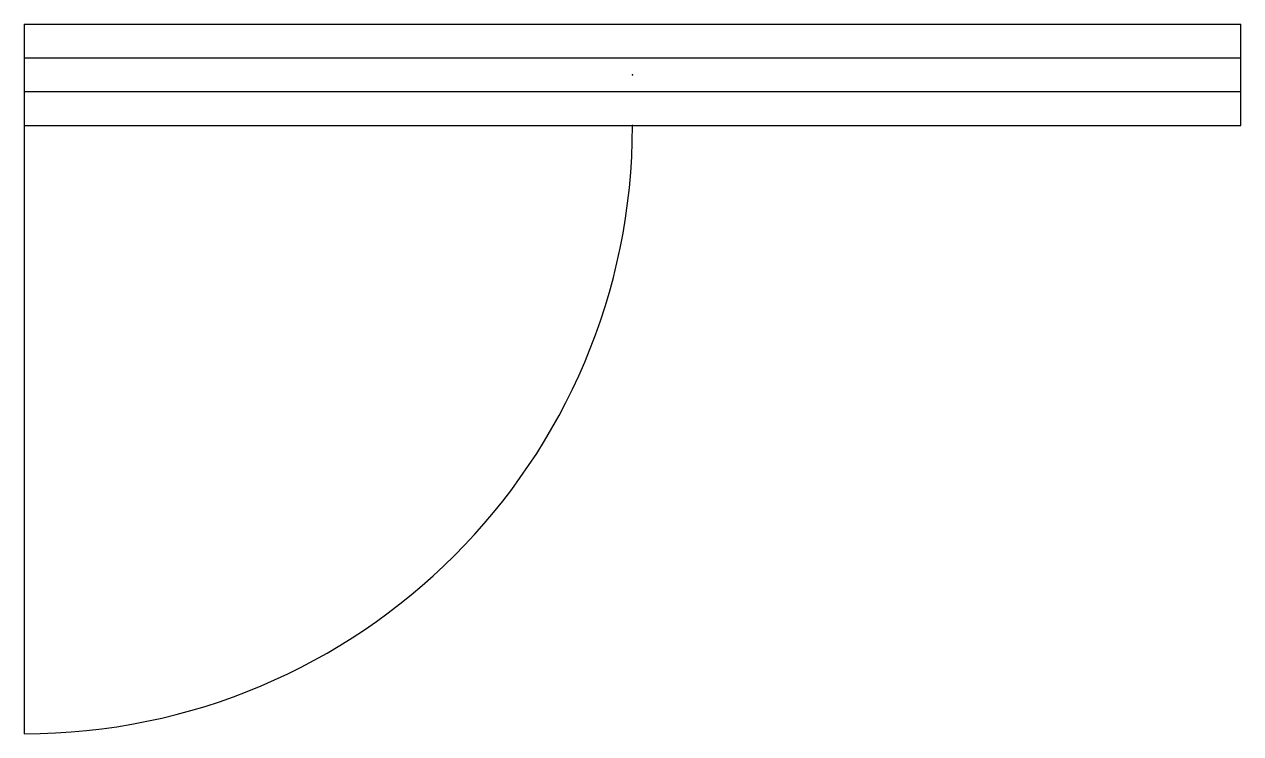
# Model space of a CAD drawing. Header units: millimetres. Extents: x -600 to 600, y -650 to 50.
import ezdxf

# ---------------------------------------------------------------- set-up
doc = ezdxf.new("R2010")
doc.units = ezdxf.units.MM
doc.layers.add('@F15_Gridline_Glass', color=134, linetype='Continuous')

msp = doc.modelspace()

# ---------------------------------------------------------------- linework, layer by layer
at = {"ltscale": 10}
for p in [(0, 0), (0, -50)]:
    msp.add_point(p, dxfattribs=at)
at = {"layer": '@F15_Gridline_Glass'}
for p, q in [((-600, 50), (-600, -50)), ((-600, 50), (600, 50)), ((600, -50), (600, 50)), ((600, 16.7), (-600, 16.7)), ((600, -16.7), (-600, -16.7)), ((-600, -50), (600, -50)), ((-600, -50), (-600, -650))]:
    msp.add_line(p, q, dxfattribs=at)
msp.add_arc((-600, -50), 600, 270, 0, dxfattribs=at)

doc.saveas('drawing.dxf')
